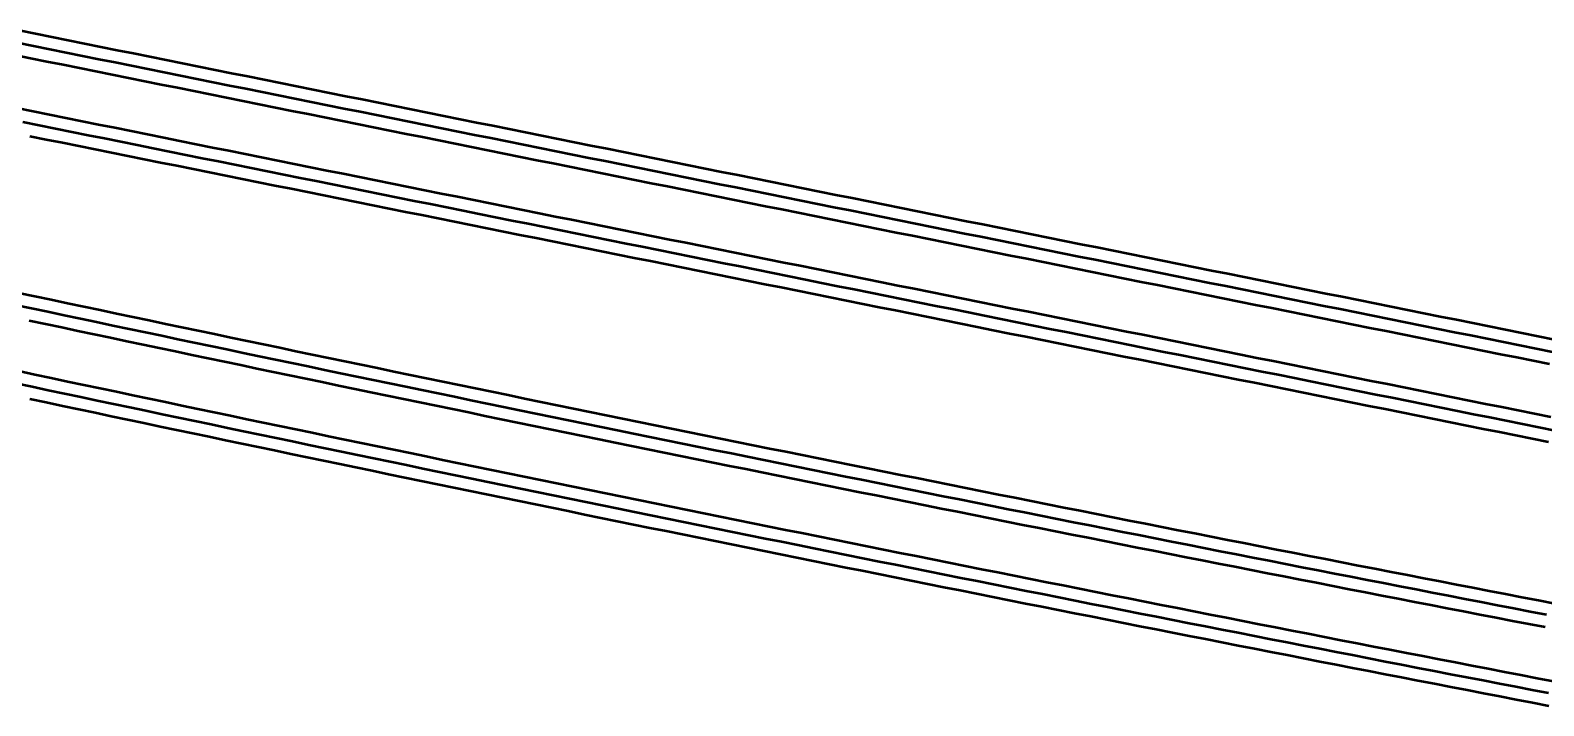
# Model space of a CAD drawing. Header units: millimetres. Extents: x 2688706 to 2690835, y 1254387 to 1255241.
# Drawn here: x 2689542.2 to 2689633.1, y 1254838.1 to 1254878.7 of the extents above; entities that cross this region are included whole.
import ezdxf

# ---------------------------------------------------------------- set-up
doc = ezdxf.new("R2010")
doc.units = ezdxf.units.MM
doc.layers.add('BS-TR-B-Gleisstrang-LinieGeometrie', color=7, linetype='Continuous')
doc.layers.add('BS-TR-N-Gleisstrang-LinieGeometrie', color=7, linetype='Continuous')

msp = doc.modelspace()

# ---------------------------------------------------------------- linework, layer by layer
at = {"layer": 'BS-TR-B-Gleisstrang-LinieGeometrie', "lineweight": 50}
for points in [[(2689541.423, 1254877.939, 454.8), (2689542.404, 1254877.742, 454.8), (2689543.385, 1254877.545, 454.8), (2689544.365, 1254877.347, 454.8), (2689545.346, 1254877.15, 454.8), (2689546.327, 1254876.952, 454.8), (2689547.308, 1254876.755, 454.8), (2689548.289, 1254876.557, 454.8), (2689549.269, 1254876.36, 454.8), (2689550.25, 1254876.162, 454.8), (2689551.231, 1254875.965, 454.8), (2689552.212, 1254875.767, 454.8), (2689553.193, 1254875.57, 454.8), (2689554.174, 1254875.372, 454.8), (2689555.154, 1254875.175, 454.8), (2689556.135, 1254874.977, 454.8), (2689557.116, 1254874.78, 454.8), (2689558.097, 1254874.582, 454.8), (2689559.078, 1254874.385, 454.8), (2689560.058, 1254874.187, 454.8), (2689561.039, 1254873.99, 454.8), (2689562.02, 1254873.792, 454.8), (2689563.001, 1254873.595, 454.8), (2689563.982, 1254873.397, 454.8), (2689564.962, 1254873.2, 454.8), (2689565.943, 1254873.002, 454.8), (2689566.924, 1254872.805, 454.8), (2689567.905, 1254872.607, 454.8), (2689568.886, 1254872.41, 454.8), (2689569.866, 1254872.212, 454.8), (2689570.847, 1254872.015, 454.8), (2689571.828, 1254871.817, 454.8), (2689572.809, 1254871.62, 454.8), (2689573.79, 1254871.423, 454.8), (2689574.77, 1254871.225, 454.8), (2689575.751, 1254871.028, 454.8), (2689576.732, 1254870.83, 454.8), (2689577.713, 1254870.633, 454.8), (2689578.694, 1254870.435, 454.8), (2689579.674, 1254870.238, 454.8), (2689580.655, 1254870.04, 454.8), (2689581.636, 1254869.843, 454.8), (2689582.617, 1254869.645, 454.8), (2689583.598, 1254869.448, 454.8), (2689584.578, 1254869.25, 454.8), (2689585.559, 1254869.053, 454.8), (2689586.54, 1254868.855, 454.8), (2689587.521, 1254868.658, 454.8), (2689588.502, 1254868.46, 454.8), (2689589.482, 1254868.263, 454.8), (2689590.463, 1254868.065, 454.8), (2689591.444, 1254867.868, 454.8), (2689592.425, 1254867.67, 454.8), (2689593.406, 1254867.473, 454.8), (2689594.386, 1254867.275, 454.8), (2689595.367, 1254867.078, 454.8), (2689596.348, 1254866.88, 454.8), (2689597.329, 1254866.683, 454.8), (2689598.31, 1254866.485, 454.8), (2689599.291, 1254866.288, 454.8), (2689600.271, 1254866.09, 454.8), (2689601.252, 1254865.893, 454.8), (2689602.233, 1254865.696, 454.8), (2689603.214, 1254865.498, 454.8), (2689604.195, 1254865.301, 454.8), (2689605.175, 1254865.103, 454.8), (2689606.156, 1254864.906, 454.8), (2689607.137, 1254864.708, 454.8), (2689608.118, 1254864.511, 454.8), (2689609.099, 1254864.313, 454.8), (2689610.079, 1254864.116, 454.8), (2689611.06, 1254863.918, 454.8), (2689612.041, 1254863.721, 454.8), (2689613.022, 1254863.523, 454.8), (2689614.003, 1254863.326, 454.8), (2689614.983, 1254863.128, 454.8), (2689615.964, 1254862.931, 454.8), (2689616.945, 1254862.733, 454.8), (2689617.926, 1254862.536, 454.8), (2689618.907, 1254862.338, 454.8), (2689619.887, 1254862.141, 454.8), (2689620.868, 1254861.943, 454.8), (2689621.849, 1254861.746, 454.8), (2689622.83, 1254861.548, 454.8), (2689623.811, 1254861.351, 454.8), (2689624.791, 1254861.153, 454.8), (2689625.772, 1254860.956, 454.8), (2689626.753, 1254860.758, 454.8), (2689627.734, 1254860.561, 454.8), (2689628.715, 1254860.363, 454.8), (2689629.695, 1254860.166, 454.8), (2689630.676, 1254859.969, 454.8), (2689631.657, 1254859.771, 454.8), (2689632.638, 1254859.574, 454.8), (2689633.619, 1254859.376, 454.8)], [(2689541.77, 1254873.177, 454.8), (2689542.749, 1254872.98, 454.8), (2689543.728, 1254872.783, 454.8), (2689544.707, 1254872.586, 454.8), (2689545.686, 1254872.389, 454.8), (2689546.665, 1254872.192, 454.8), (2689547.644, 1254871.995, 454.8), (2689548.623, 1254871.798, 454.8), (2689549.601, 1254871.6, 454.8), (2689550.58, 1254871.403, 454.8), (2689551.559, 1254871.206, 454.8), (2689552.538, 1254871.009, 454.8), (2689553.517, 1254870.812, 454.8), (2689554.496, 1254870.615, 454.8), (2689555.475, 1254870.418, 454.8), (2689556.454, 1254870.221, 454.8), (2689557.433, 1254870.024, 454.8), (2689558.411, 1254869.827, 454.8), (2689559.39, 1254869.629, 454.8), (2689560.369, 1254869.432, 454.8), (2689561.348, 1254869.235, 454.8), (2689562.327, 1254869.038, 454.8), (2689563.306, 1254868.841, 454.8), (2689564.285, 1254868.644, 454.8), (2689565.264, 1254868.447, 454.8), (2689566.242, 1254868.25, 454.8), (2689567.221, 1254868.053, 454.8), (2689568.2, 1254867.856, 454.8), (2689569.179, 1254867.659, 454.8), (2689570.158, 1254867.461, 454.8), (2689571.137, 1254867.264, 454.8), (2689572.116, 1254867.067, 454.8), (2689573.095, 1254866.87, 454.8), (2689574.074, 1254866.673, 454.8), (2689575.052, 1254866.476, 454.8), (2689576.031, 1254866.279, 454.8), (2689577.01, 1254866.082, 454.8), (2689577.989, 1254865.885, 454.8), (2689578.968, 1254865.688, 454.8), (2689579.947, 1254865.49, 454.8), (2689580.926, 1254865.293, 454.8), (2689581.905, 1254865.096, 454.8), (2689582.884, 1254864.899, 454.8), (2689583.862, 1254864.702, 454.8), (2689584.841, 1254864.505, 454.8), (2689585.82, 1254864.308, 454.8), (2689586.799, 1254864.111, 454.8), (2689587.778, 1254863.914, 454.8), (2689588.757, 1254863.717, 454.8), (2689589.736, 1254863.519, 454.8), (2689590.715, 1254863.322, 454.8), (2689591.694, 1254863.125, 454.8), (2689592.672, 1254862.928, 454.8), (2689593.651, 1254862.731, 454.8), (2689594.63, 1254862.534, 454.8), (2689595.609, 1254862.337, 454.8), (2689596.588, 1254862.14, 454.8), (2689597.567, 1254861.943, 454.8), (2689598.546, 1254861.746, 454.8), (2689599.525, 1254861.549, 454.8), (2689600.504, 1254861.351, 454.8), (2689601.482, 1254861.154, 454.8), (2689602.461, 1254860.957, 454.8), (2689603.44, 1254860.76, 454.8), (2689604.419, 1254860.563, 454.8), (2689605.398, 1254860.366, 454.8), (2689606.377, 1254860.169, 454.8), (2689607.356, 1254859.972, 454.8), (2689608.335, 1254859.775, 454.8), (2689609.313, 1254859.578, 454.8), (2689610.292, 1254859.38, 454.8), (2689611.271, 1254859.183, 454.8), (2689612.25, 1254858.986, 454.8), (2689613.229, 1254858.789, 454.8), (2689614.208, 1254858.592, 454.8), (2689615.187, 1254858.395, 454.8), (2689616.166, 1254858.198, 454.8), (2689617.145, 1254858.001, 454.8), (2689618.123, 1254857.804, 454.8), (2689619.102, 1254857.607, 454.8), (2689620.081, 1254857.409, 454.8), (2689621.06, 1254857.212, 454.8), (2689622.039, 1254857.015, 454.8), (2689623.018, 1254856.818, 454.8), (2689623.997, 1254856.621, 454.8), (2689624.976, 1254856.424, 454.8), (2689625.955, 1254856.227, 454.8), (2689626.933, 1254856.03, 454.8), (2689627.912, 1254855.833, 454.8), (2689628.891, 1254855.636, 454.8), (2689629.87, 1254855.439, 454.8), (2689630.849, 1254855.241, 454.8), (2689631.828, 1254855.044, 454.8), (2689632.807, 1254854.847, 454.8), (2689633.786, 1254854.65, 454.8)], [(2689541.315, 1254862.198, 454.8), (2689542.291, 1254861.991, 454.8), (2689543.268, 1254861.785, 454.8), (2689544.244, 1254861.578, 454.8), (2689545.221, 1254861.372, 454.8), (2689546.197, 1254861.166, 454.8), (2689547.174, 1254860.96, 454.8), (2689548.15, 1254860.754, 454.8), (2689549.127, 1254860.548, 454.8), (2689550.104, 1254860.343, 454.8), (2689551.081, 1254860.137, 454.8), (2689552.057, 1254859.932, 454.8), (2689553.034, 1254859.728, 454.8), (2689554.011, 1254859.523, 454.8), (2689554.988, 1254859.319, 454.8), (2689555.965, 1254859.114, 454.8), (2689556.942, 1254858.91, 454.8), (2689557.919, 1254858.706, 454.8), (2689558.896, 1254858.503, 454.8), (2689559.873, 1254858.299, 454.8), (2689560.85, 1254858.096, 454.8), (2689561.827, 1254857.893, 454.8), (2689562.804, 1254857.69, 454.8), (2689563.782, 1254857.487, 454.8), (2689564.759, 1254857.285, 454.8), (2689565.736, 1254857.083, 454.8), (2689566.714, 1254856.881, 454.8), (2689567.691, 1254856.679, 454.8), (2689568.669, 1254856.477, 454.8), (2689569.646, 1254856.275, 454.8), (2689570.624, 1254856.074, 454.8), (2689571.601, 1254855.873, 454.8), (2689572.579, 1254855.672, 454.8), (2689573.556, 1254855.471, 454.8), (2689574.534, 1254855.271, 454.8), (2689575.512, 1254855.07, 454.8), (2689576.49, 1254854.87, 454.8), (2689577.467, 1254854.67, 454.8), (2689578.445, 1254854.471, 454.8), (2689579.423, 1254854.271, 454.8), (2689580.401, 1254854.072, 454.8), (2689581.379, 1254853.873, 454.8), (2689582.357, 1254853.674, 454.8), (2689583.335, 1254853.475, 454.8), (2689584.313, 1254853.276, 454.8), (2689585.291, 1254853.078, 454.8), (2689586.27, 1254852.88, 454.8), (2689587.248, 1254852.682, 454.8), (2689588.226, 1254852.484, 454.8), (2689589.204, 1254852.286, 454.8), (2689590.183, 1254852.089, 454.8), (2689591.161, 1254851.892, 454.8), (2689592.139, 1254851.695, 454.8), (2689593.118, 1254851.498, 454.8), (2689594.096, 1254851.301, 454.8), (2689595.075, 1254851.105, 454.8), (2689596.053, 1254850.908, 454.8), (2689597.032, 1254850.712, 454.8), (2689598.011, 1254850.517, 454.8), (2689598.989, 1254850.321, 454.8), (2689599.968, 1254850.125, 454.8), (2689600.947, 1254849.93, 454.8), (2689601.926, 1254849.735, 454.8), (2689602.905, 1254849.54, 454.8), (2689603.883, 1254849.346, 454.8), (2689604.862, 1254849.151, 454.8), (2689605.841, 1254848.957, 454.8), (2689606.82, 1254848.763, 454.8), (2689607.799, 1254848.569, 454.8), (2689608.778, 1254848.375, 454.8), (2689609.757, 1254848.182, 454.8), (2689610.737, 1254847.988, 454.8), (2689611.716, 1254847.795, 454.8), (2689612.695, 1254847.602, 454.8), (2689613.674, 1254847.41, 454.8), (2689614.654, 1254847.217, 454.8), (2689615.633, 1254847.025, 454.8), (2689616.612, 1254846.833, 454.8), (2689617.592, 1254846.641, 454.8), (2689618.571, 1254846.449, 454.8), (2689619.551, 1254846.257, 454.8), (2689620.53, 1254846.066, 454.8), (2689621.51, 1254845.875, 454.8), (2689622.489, 1254845.684, 454.8), (2689623.469, 1254845.493, 454.8), (2689624.449, 1254845.302, 454.8), (2689625.429, 1254845.112, 454.8), (2689626.408, 1254844.922, 454.8), (2689627.388, 1254844.732, 454.8), (2689628.368, 1254844.542, 454.8), (2689629.348, 1254844.353, 454.8), (2689630.328, 1254844.163, 454.8), (2689631.308, 1254843.974, 454.8), (2689632.288, 1254843.785, 454.8), (2689633.268, 1254843.596, 454.8)], [(2689541.34, 1254857.491, 454.8), (2689542.317, 1254857.284, 454.8), (2689543.295, 1254857.077, 454.8), (2689544.272, 1254856.871, 454.8), (2689545.25, 1254856.664, 454.8), (2689546.227, 1254856.458, 454.8), (2689547.205, 1254856.252, 454.8), (2689548.182, 1254856.046, 454.8), (2689549.16, 1254855.841, 454.8), (2689550.138, 1254855.635, 454.8), (2689551.115, 1254855.43, 454.8), (2689552.093, 1254855.225, 454.8), (2689553.071, 1254855.02, 454.8), (2689554.049, 1254854.815, 454.8), (2689555.027, 1254854.611, 454.8), (2689556.004, 1254854.407, 454.8), (2689556.982, 1254854.203, 454.8), (2689557.96, 1254853.999, 454.8), (2689558.938, 1254853.795, 454.8), (2689559.916, 1254853.592, 454.8), (2689560.895, 1254853.388, 454.8), (2689561.873, 1254853.185, 454.8), (2689562.851, 1254852.983, 454.8), (2689563.829, 1254852.78, 454.8), (2689564.807, 1254852.577, 454.8), (2689565.786, 1254852.375, 454.8), (2689566.764, 1254852.173, 454.8), (2689567.742, 1254851.971, 454.8), (2689568.721, 1254851.769, 454.8), (2689569.699, 1254851.568, 454.8), (2689570.678, 1254851.367, 454.8), (2689571.656, 1254851.165, 454.8), (2689572.635, 1254850.965, 454.8), (2689573.614, 1254850.764, 454.8), (2689574.592, 1254850.563, 454.8), (2689575.571, 1254850.363, 454.8), (2689576.55, 1254850.163, 454.8), (2689577.529, 1254849.963, 454.8), (2689578.507, 1254849.763, 454.8), (2689579.486, 1254849.564, 454.8), (2689580.465, 1254849.364, 454.8), (2689581.444, 1254849.165, 454.8), (2689582.423, 1254848.966, 454.8), (2689583.402, 1254848.767, 454.8), (2689584.381, 1254848.569, 454.8), (2689585.36, 1254848.37, 454.8), (2689586.339, 1254848.172, 454.8), (2689587.319, 1254847.974, 454.8), (2689588.298, 1254847.776, 454.8), (2689589.277, 1254847.579, 454.8), (2689590.256, 1254847.381, 454.8), (2689591.236, 1254847.184, 454.8), (2689592.215, 1254846.987, 454.8), (2689593.195, 1254846.79, 454.8), (2689594.174, 1254846.594, 454.8), (2689595.154, 1254846.397, 454.8), (2689596.133, 1254846.201, 454.8), (2689597.113, 1254846.005, 454.8), (2689598.092, 1254845.809, 454.8), (2689599.072, 1254845.614, 454.8), (2689600.052, 1254845.418, 454.8), (2689601.031, 1254845.223, 454.8), (2689602.011, 1254845.028, 454.8), (2689602.991, 1254844.833, 454.8), (2689603.971, 1254844.638, 454.8), (2689604.951, 1254844.444, 454.8), (2689605.931, 1254844.249, 454.8), (2689606.911, 1254844.055, 454.8), (2689607.891, 1254843.862, 454.8), (2689608.871, 1254843.668, 454.8), (2689609.851, 1254843.474, 454.8), (2689610.831, 1254843.281, 454.8), (2689611.811, 1254843.088, 454.8), (2689612.791, 1254842.895, 454.8), (2689613.772, 1254842.702, 454.8), (2689614.752, 1254842.51, 454.8), (2689615.732, 1254842.317, 454.8), (2689616.713, 1254842.125, 454.8), (2689617.693, 1254841.933, 454.8), (2689618.673, 1254841.742, 454.8), (2689619.654, 1254841.55, 454.8), (2689620.634, 1254841.359, 454.8), (2689621.615, 1254841.168, 454.8), (2689622.595, 1254840.977, 454.8), (2689623.576, 1254840.786, 454.8), (2689624.557, 1254840.595, 454.8), (2689625.537, 1254840.405, 454.8), (2689626.518, 1254840.215, 454.8), (2689627.499, 1254840.025, 454.8), (2689628.48, 1254839.835, 454.8), (2689629.461, 1254839.646, 454.8), (2689630.442, 1254839.456, 454.8), (2689631.422, 1254839.267, 454.8), (2689632.403, 1254839.078, 454.8), (2689633.384, 1254838.889, 454.8)]]:
    msp.add_polyline3d(points, dxfattribs=at)
at = {"layer": 'BS-TR-N-Gleisstrang-LinieGeometrie', "color": 1, "lineweight": 50, "true_color": 0xff0000}
for points in [[(2689541.552, 1254878.679, 454.8), (2689542.532, 1254878.481, 454.8), (2689543.513, 1254878.284, 454.8), (2689544.494, 1254878.086, 454.8), (2689545.474, 1254877.889, 454.8), (2689546.455, 1254877.691, 454.8), (2689547.436, 1254877.494, 454.8), (2689548.416, 1254877.296, 454.8), (2689549.397, 1254877.099, 454.8), (2689550.378, 1254876.901, 454.8), (2689551.359, 1254876.704, 454.8), (2689552.339, 1254876.507, 454.8), (2689553.32, 1254876.309, 454.8), (2689554.301, 1254876.112, 454.8), (2689555.281, 1254875.914, 454.8), (2689556.262, 1254875.717, 454.8), (2689557.243, 1254875.519, 454.8), (2689558.223, 1254875.322, 454.8), (2689559.204, 1254875.124, 454.8), (2689560.185, 1254874.927, 454.8), (2689561.165, 1254874.729, 454.8), (2689562.146, 1254874.532, 454.8), (2689563.127, 1254874.335, 454.8), (2689564.107, 1254874.137, 454.8), (2689565.088, 1254873.94, 454.8), (2689566.069, 1254873.742, 454.8), (2689567.049, 1254873.545, 454.8), (2689568.03, 1254873.347, 454.8), (2689569.011, 1254873.15, 454.8), (2689569.992, 1254872.952, 454.8), (2689570.972, 1254872.755, 454.8), (2689571.953, 1254872.557, 454.8), (2689572.934, 1254872.36, 454.8), (2689573.914, 1254872.162, 454.8), (2689574.895, 1254871.965, 454.8), (2689575.876, 1254871.768, 454.8), (2689576.856, 1254871.57, 454.8), (2689577.837, 1254871.373, 454.8), (2689578.818, 1254871.175, 454.8), (2689579.798, 1254870.978, 454.8), (2689580.779, 1254870.78, 454.8), (2689581.76, 1254870.583, 454.8), (2689582.74, 1254870.385, 454.8), (2689583.721, 1254870.188, 454.8), (2689584.702, 1254869.99, 454.8), (2689585.682, 1254869.793, 454.8), (2689586.663, 1254869.596, 454.8), (2689587.644, 1254869.398, 454.8), (2689588.625, 1254869.201, 454.8), (2689589.605, 1254869.003, 454.8), (2689590.586, 1254868.806, 454.8), (2689591.567, 1254868.608, 454.8), (2689592.547, 1254868.411, 454.8), (2689593.528, 1254868.213, 454.8), (2689594.509, 1254868.016, 454.8), (2689595.489, 1254867.818, 454.8), (2689596.47, 1254867.621, 454.8), (2689597.451, 1254867.423, 454.8), (2689598.431, 1254867.226, 454.8), (2689599.412, 1254867.029, 454.8), (2689600.393, 1254866.831, 454.8), (2689601.373, 1254866.634, 454.8), (2689602.354, 1254866.436, 454.8), (2689603.335, 1254866.239, 454.8), (2689604.315, 1254866.041, 454.8), (2689605.296, 1254865.844, 454.8), (2689606.277, 1254865.646, 454.8), (2689607.258, 1254865.449, 454.8), (2689608.238, 1254865.251, 454.8), (2689609.219, 1254865.054, 454.8), (2689610.2, 1254864.857, 454.8), (2689611.18, 1254864.659, 454.8), (2689612.161, 1254864.462, 454.8), (2689613.142, 1254864.264, 454.8), (2689614.122, 1254864.067, 454.8), (2689615.103, 1254863.869, 454.8), (2689616.084, 1254863.672, 454.8), (2689617.064, 1254863.474, 454.8), (2689618.045, 1254863.277, 454.8), (2689619.026, 1254863.079, 454.8), (2689620.006, 1254862.882, 454.8), (2689620.987, 1254862.684, 454.8), (2689621.968, 1254862.487, 454.8), (2689622.948, 1254862.29, 454.8), (2689623.929, 1254862.092, 454.8), (2689624.91, 1254861.895, 454.8), (2689625.89, 1254861.697, 454.8), (2689626.871, 1254861.5, 454.8), (2689627.852, 1254861.302, 454.8), (2689628.833, 1254861.105, 454.8), (2689629.813, 1254860.907, 454.8), (2689630.794, 1254860.71, 454.8), (2689631.775, 1254860.512, 454.8), (2689632.755, 1254860.315, 454.8), (2689633.736, 1254860.117, 454.8)], [(2689541.256, 1254877.208, 454.8), (2689542.236, 1254877.011, 454.8), (2689543.217, 1254876.813, 454.8), (2689544.198, 1254876.616, 454.8), (2689545.178, 1254876.418, 454.8), (2689546.159, 1254876.221, 454.8), (2689547.14, 1254876.023, 454.8), (2689548.12, 1254875.826, 454.8), (2689549.101, 1254875.628, 454.8), (2689550.082, 1254875.431, 454.8), (2689551.062, 1254875.234, 454.8), (2689552.043, 1254875.036, 454.8), (2689553.024, 1254874.839, 454.8), (2689554.004, 1254874.641, 454.8), (2689554.985, 1254874.444, 454.8), (2689555.966, 1254874.246, 454.8), (2689556.947, 1254874.049, 454.8), (2689557.927, 1254873.851, 454.8), (2689558.908, 1254873.654, 454.8), (2689559.889, 1254873.456, 454.8), (2689560.869, 1254873.259, 454.8), (2689561.85, 1254873.062, 454.8), (2689562.831, 1254872.864, 454.8), (2689563.811, 1254872.667, 454.8), (2689564.792, 1254872.469, 454.8), (2689565.773, 1254872.272, 454.8), (2689566.753, 1254872.074, 454.8), (2689567.734, 1254871.877, 454.8), (2689568.715, 1254871.679, 454.8), (2689569.695, 1254871.482, 454.8), (2689570.676, 1254871.284, 454.8), (2689571.657, 1254871.087, 454.8), (2689572.637, 1254870.889, 454.8), (2689573.618, 1254870.692, 454.8), (2689574.599, 1254870.495, 454.8), (2689575.58, 1254870.297, 454.8), (2689576.56, 1254870.1, 454.8), (2689577.541, 1254869.902, 454.8), (2689578.522, 1254869.705, 454.8), (2689579.502, 1254869.507, 454.8), (2689580.483, 1254869.31, 454.8), (2689581.464, 1254869.112, 454.8), (2689582.444, 1254868.915, 454.8), (2689583.425, 1254868.717, 454.8), (2689584.406, 1254868.52, 454.8), (2689585.386, 1254868.322, 454.8), (2689586.367, 1254868.125, 454.8), (2689587.348, 1254867.928, 454.8), (2689588.328, 1254867.73, 454.8), (2689589.309, 1254867.533, 454.8), (2689590.29, 1254867.335, 454.8), (2689591.27, 1254867.138, 454.8), (2689592.251, 1254866.94, 454.8), (2689593.232, 1254866.743, 454.8), (2689594.213, 1254866.545, 454.8), (2689595.193, 1254866.348, 454.8), (2689596.174, 1254866.15, 454.8), (2689597.155, 1254865.953, 454.8), (2689598.135, 1254865.756, 454.8), (2689599.116, 1254865.558, 454.8), (2689600.097, 1254865.361, 454.8), (2689601.077, 1254865.163, 454.8), (2689602.058, 1254864.966, 454.8), (2689603.039, 1254864.768, 454.8), (2689604.019, 1254864.571, 454.8), (2689605, 1254864.373, 454.8), (2689605.981, 1254864.176, 454.8), (2689606.961, 1254863.978, 454.8), (2689607.942, 1254863.781, 454.8), (2689608.923, 1254863.583, 454.8), (2689609.903, 1254863.386, 454.8), (2689610.884, 1254863.189, 454.8), (2689611.865, 1254862.991, 454.8), (2689612.846, 1254862.794, 454.8), (2689613.826, 1254862.596, 454.8), (2689614.807, 1254862.399, 454.8), (2689615.788, 1254862.201, 454.8), (2689616.768, 1254862.004, 454.8), (2689617.749, 1254861.806, 454.8), (2689618.73, 1254861.609, 454.8), (2689619.71, 1254861.411, 454.8), (2689620.691, 1254861.214, 454.8), (2689621.672, 1254861.017, 454.8), (2689622.652, 1254860.819, 454.8), (2689623.633, 1254860.622, 454.8), (2689624.614, 1254860.424, 454.8), (2689625.594, 1254860.227, 454.8), (2689626.575, 1254860.029, 454.8), (2689627.556, 1254859.832, 454.8), (2689628.536, 1254859.634, 454.8), (2689629.517, 1254859.437, 454.8), (2689630.498, 1254859.239, 454.8), (2689631.478, 1254859.042, 454.8), (2689632.459, 1254858.844, 454.8), (2689633.44, 1254858.647, 454.8)], [(2689541.404, 1254874.016, 454.8), (2689542.384, 1254873.819, 454.8), (2689543.364, 1254873.621, 454.8), (2689544.344, 1254873.424, 454.8), (2689545.324, 1254873.227, 454.8), (2689546.304, 1254873.029, 454.8), (2689547.284, 1254872.832, 454.8), (2689548.264, 1254872.635, 454.8), (2689549.244, 1254872.438, 454.8), (2689550.224, 1254872.24, 454.8), (2689551.204, 1254872.043, 454.8), (2689552.184, 1254871.846, 454.8), (2689553.164, 1254871.648, 454.8), (2689554.144, 1254871.451, 454.8), (2689555.123, 1254871.254, 454.8), (2689556.103, 1254871.056, 454.8), (2689557.083, 1254870.859, 454.8), (2689558.063, 1254870.662, 454.8), (2689559.043, 1254870.464, 454.8), (2689560.023, 1254870.267, 454.8), (2689561.003, 1254870.07, 454.8), (2689561.983, 1254869.872, 454.8), (2689562.963, 1254869.675, 454.8), (2689563.943, 1254869.478, 454.8), (2689564.923, 1254869.281, 454.8), (2689565.903, 1254869.083, 454.8), (2689566.883, 1254868.886, 454.8), (2689567.863, 1254868.689, 454.8), (2689568.843, 1254868.491, 454.8), (2689569.823, 1254868.294, 454.8), (2689570.803, 1254868.097, 454.8), (2689571.783, 1254867.899, 454.8), (2689572.763, 1254867.702, 454.8), (2689573.743, 1254867.505, 454.8), (2689574.722, 1254867.307, 454.8), (2689575.702, 1254867.11, 454.8), (2689576.682, 1254866.913, 454.8), (2689577.662, 1254866.715, 454.8), (2689578.642, 1254866.518, 454.8), (2689579.622, 1254866.321, 454.8), (2689580.602, 1254866.124, 454.8), (2689581.582, 1254865.926, 454.8), (2689582.562, 1254865.729, 454.8), (2689583.542, 1254865.532, 454.8), (2689584.522, 1254865.334, 454.8), (2689585.502, 1254865.137, 454.8), (2689586.482, 1254864.94, 454.8), (2689587.462, 1254864.742, 454.8), (2689588.442, 1254864.545, 454.8), (2689589.422, 1254864.348, 454.8), (2689590.402, 1254864.15, 454.8), (2689591.382, 1254863.953, 454.8), (2689592.362, 1254863.756, 454.8), (2689593.342, 1254863.558, 454.8), (2689594.321, 1254863.361, 454.8), (2689595.301, 1254863.164, 454.8), (2689596.281, 1254862.967, 454.8), (2689597.261, 1254862.769, 454.8), (2689598.241, 1254862.572, 454.8), (2689599.221, 1254862.375, 454.8), (2689600.201, 1254862.177, 454.8), (2689601.181, 1254861.98, 454.8), (2689602.161, 1254861.783, 454.8), (2689603.141, 1254861.585, 454.8), (2689604.121, 1254861.388, 454.8), (2689605.101, 1254861.191, 454.8), (2689606.081, 1254860.993, 454.8), (2689607.061, 1254860.796, 454.8), (2689608.041, 1254860.599, 454.8), (2689609.021, 1254860.402, 454.8), (2689610.001, 1254860.204, 454.8), (2689610.981, 1254860.007, 454.8), (2689611.961, 1254859.81, 454.8), (2689612.941, 1254859.612, 454.8), (2689613.92, 1254859.415, 454.8), (2689614.9, 1254859.218, 454.8), (2689615.88, 1254859.02, 454.8), (2689616.86, 1254858.823, 454.8), (2689617.84, 1254858.626, 454.8), (2689618.82, 1254858.428, 454.8), (2689619.8, 1254858.231, 454.8), (2689620.78, 1254858.034, 454.8), (2689621.76, 1254857.836, 454.8), (2689622.74, 1254857.639, 454.8), (2689623.72, 1254857.442, 454.8), (2689624.7, 1254857.245, 454.8), (2689625.68, 1254857.047, 454.8), (2689626.66, 1254856.85, 454.8), (2689627.64, 1254856.653, 454.8), (2689628.62, 1254856.455, 454.8), (2689629.6, 1254856.258, 454.8), (2689630.58, 1254856.061, 454.8), (2689631.56, 1254855.863, 454.8), (2689632.54, 1254855.666, 454.8), (2689633.519, 1254855.469, 454.8)], [(2689542.196, 1254872.327, 454.8), (2689543.177, 1254872.129, 454.8), (2689544.157, 1254871.932, 454.8), (2689545.138, 1254871.734, 454.8), (2689546.118, 1254871.537, 454.8), (2689547.099, 1254871.34, 454.8), (2689548.079, 1254871.142, 454.8), (2689549.06, 1254870.945, 454.8), (2689550.04, 1254870.747, 454.8), (2689551.021, 1254870.55, 454.8), (2689552.001, 1254870.352, 454.8), (2689552.982, 1254870.155, 454.8), (2689553.962, 1254869.958, 454.8), (2689554.943, 1254869.76, 454.8), (2689555.923, 1254869.563, 454.8), (2689556.904, 1254869.365, 454.8), (2689557.884, 1254869.168, 454.8), (2689558.865, 1254868.971, 454.8), (2689559.845, 1254868.773, 454.8), (2689560.826, 1254868.576, 454.8), (2689561.806, 1254868.378, 454.8), (2689562.787, 1254868.181, 454.8), (2689563.767, 1254867.983, 454.8), (2689564.748, 1254867.786, 454.8), (2689565.728, 1254867.589, 454.8), (2689566.709, 1254867.391, 454.8), (2689567.689, 1254867.194, 454.8), (2689568.67, 1254866.996, 454.8), (2689569.65, 1254866.799, 454.8), (2689570.631, 1254866.601, 454.8), (2689571.611, 1254866.404, 454.8), (2689572.592, 1254866.207, 454.8), (2689573.572, 1254866.009, 454.8), (2689574.553, 1254865.812, 454.8), (2689575.533, 1254865.614, 454.8), (2689576.514, 1254865.417, 454.8), (2689577.494, 1254865.219, 454.8), (2689578.475, 1254865.022, 454.8), (2689579.455, 1254864.825, 454.8), (2689580.436, 1254864.627, 454.8), (2689581.417, 1254864.43, 454.8), (2689582.397, 1254864.232, 454.8), (2689583.378, 1254864.035, 454.8), (2689584.358, 1254863.837, 454.8), (2689585.339, 1254863.64, 454.8), (2689586.319, 1254863.443, 454.8), (2689587.3, 1254863.245, 454.8), (2689588.28, 1254863.048, 454.8), (2689589.261, 1254862.85, 454.8), (2689590.241, 1254862.653, 454.8), (2689591.222, 1254862.455, 454.8), (2689592.202, 1254862.258, 454.8), (2689593.183, 1254862.061, 454.8), (2689594.163, 1254861.863, 454.8), (2689595.144, 1254861.666, 454.8), (2689596.124, 1254861.468, 454.8), (2689597.105, 1254861.271, 454.8), (2689598.085, 1254861.074, 454.8), (2689599.066, 1254860.876, 454.8), (2689600.046, 1254860.679, 454.8), (2689601.027, 1254860.481, 454.8), (2689602.007, 1254860.284, 454.8), (2689602.988, 1254860.086, 454.8), (2689603.968, 1254859.889, 454.8), (2689604.949, 1254859.692, 454.8), (2689605.929, 1254859.494, 454.8), (2689606.91, 1254859.297, 454.8), (2689607.89, 1254859.099, 454.8), (2689608.871, 1254858.902, 454.8), (2689609.851, 1254858.704, 454.8), (2689610.832, 1254858.507, 454.8), (2689611.812, 1254858.31, 454.8), (2689612.793, 1254858.112, 454.8), (2689613.773, 1254857.915, 454.8), (2689614.754, 1254857.717, 454.8), (2689615.734, 1254857.52, 454.8), (2689616.715, 1254857.322, 454.8), (2689617.695, 1254857.125, 454.8), (2689618.676, 1254856.928, 454.8), (2689619.656, 1254856.73, 454.8), (2689620.637, 1254856.533, 454.8), (2689621.617, 1254856.335, 454.8), (2689622.598, 1254856.138, 454.8), (2689623.579, 1254855.94, 454.8), (2689624.559, 1254855.743, 454.8), (2689625.54, 1254855.546, 454.8), (2689626.52, 1254855.348, 454.8), (2689627.501, 1254855.151, 454.8), (2689628.481, 1254854.953, 454.8), (2689629.462, 1254854.756, 454.8), (2689630.442, 1254854.559, 454.8), (2689631.423, 1254854.361, 454.8), (2689632.403, 1254854.164, 454.8), (2689633.384, 1254853.966, 454.8)], [(2689541.513, 1254862.923, 454.79), (2689542.493, 1254862.715, 454.79), (2689543.472, 1254862.508, 454.79), (2689544.452, 1254862.301, 454.79), (2689545.431, 1254862.094, 454.79), (2689546.411, 1254861.887, 454.79), (2689547.391, 1254861.68, 454.79), (2689548.37, 1254861.474, 454.79), (2689549.35, 1254861.268, 454.79), (2689550.33, 1254861.061, 454.79), (2689551.31, 1254860.856, 454.79), (2689552.29, 1254860.65, 454.79), (2689553.27, 1254860.445, 454.79), (2689554.25, 1254860.239, 454.79), (2689555.23, 1254860.034, 454.79), (2689556.21, 1254859.829, 454.79), (2689557.19, 1254859.625, 454.79), (2689558.17, 1254859.42, 454.79), (2689559.15, 1254859.216, 454.79), (2689560.13, 1254859.012, 454.79), (2689561.111, 1254858.808, 454.79), (2689562.091, 1254858.604, 454.79), (2689563.071, 1254858.401, 454.79), (2689564.051, 1254858.197, 454.79), (2689565.032, 1254857.994, 454.79), (2689566.012, 1254857.791, 454.79), (2689566.993, 1254857.589, 454.79), (2689567.973, 1254857.386, 454.79), (2689568.954, 1254857.184, 454.79), (2689569.935, 1254856.982, 454.79), (2689570.915, 1254856.78, 454.79), (2689571.896, 1254856.578, 454.79), (2689572.877, 1254856.376, 454.79), (2689573.857, 1254856.175, 454.79), (2689574.838, 1254855.974, 454.79), (2689575.819, 1254855.773, 454.79), (2689576.8, 1254855.572, 454.79), (2689577.781, 1254855.372, 454.79), (2689578.762, 1254855.171, 454.79), (2689579.743, 1254854.971, 454.79), (2689580.724, 1254854.771, 454.79), (2689581.705, 1254854.572, 454.79), (2689582.686, 1254854.372, 454.79), (2689583.667, 1254854.173, 454.79), (2689584.649, 1254853.973, 454.79), (2689585.63, 1254853.774, 454.79), (2689586.611, 1254853.576, 454.79), (2689587.592, 1254853.377, 454.79), (2689588.574, 1254853.179, 454.79), (2689589.555, 1254852.98, 454.79), (2689590.537, 1254852.782, 454.79), (2689591.518, 1254852.585, 454.79), (2689592.5, 1254852.387, 454.79), (2689593.481, 1254852.19, 454.79), (2689594.463, 1254851.992, 454.79), (2689595.445, 1254851.795, 454.79), (2689596.426, 1254851.599, 454.79), (2689597.408, 1254851.402, 454.79), (2689598.39, 1254851.206, 454.79), (2689599.372, 1254851.009, 454.79), (2689600.353, 1254850.813, 454.79), (2689601.335, 1254850.617, 454.79), (2689602.317, 1254850.422, 454.79), (2689603.299, 1254850.226, 454.79), (2689604.281, 1254850.031, 454.79), (2689605.263, 1254849.836, 454.79), (2689606.245, 1254849.641, 454.79), (2689607.228, 1254849.447, 454.79), (2689608.21, 1254849.252, 454.79), (2689609.192, 1254849.058, 454.79), (2689610.174, 1254848.864, 454.79), (2689611.156, 1254848.67, 454.79), (2689612.139, 1254848.476, 454.79), (2689613.121, 1254848.283, 454.79), (2689614.103, 1254848.089, 454.79), (2689615.086, 1254847.896, 454.79), (2689616.068, 1254847.703, 454.79), (2689617.051, 1254847.511, 454.79), (2689618.033, 1254847.318, 454.79), (2689619.016, 1254847.126, 454.79), (2689619.999, 1254846.934, 454.79), (2689620.981, 1254846.742, 454.79), (2689621.964, 1254846.55, 454.79), (2689622.947, 1254846.359, 454.79), (2689623.93, 1254846.167, 454.79), (2689624.912, 1254845.976, 454.79), (2689625.895, 1254845.785, 454.79), (2689626.878, 1254845.595, 454.79), (2689627.861, 1254845.404, 454.79), (2689628.844, 1254845.214, 454.79), (2689629.827, 1254845.024, 454.79), (2689630.81, 1254844.834, 454.79), (2689631.793, 1254844.644, 454.79), (2689632.776, 1254844.455, 454.79), (2689633.759, 1254844.265, 454.79)], [(2689542.146, 1254861.256, 454.81), (2689543.123, 1254861.049, 454.81), (2689544.1, 1254860.843, 454.81), (2689545.077, 1254860.636, 454.81), (2689546.054, 1254860.43, 454.81), (2689547.031, 1254860.224, 454.81), (2689548.009, 1254860.018, 454.81), (2689548.986, 1254859.812, 454.81), (2689549.963, 1254859.606, 454.81), (2689550.941, 1254859.401, 454.81), (2689551.918, 1254859.196, 454.81), (2689552.895, 1254858.991, 454.81), (2689553.873, 1254858.786, 454.81), (2689554.851, 1254858.582, 454.81), (2689555.828, 1254858.377, 454.81), (2689556.806, 1254858.173, 454.81), (2689557.783, 1254857.969, 454.81), (2689558.761, 1254857.765, 454.81), (2689559.739, 1254857.562, 454.81), (2689560.717, 1254857.358, 454.81), (2689561.694, 1254857.155, 454.81), (2689562.672, 1254856.952, 454.81), (2689563.65, 1254856.749, 454.81), (2689564.628, 1254856.547, 454.81), (2689565.606, 1254856.344, 454.81), (2689566.584, 1254856.142, 454.81), (2689567.562, 1254855.94, 454.81), (2689568.54, 1254855.738, 454.81), (2689569.519, 1254855.536, 454.81), (2689570.497, 1254855.335, 454.81), (2689571.475, 1254855.134, 454.81), (2689572.453, 1254854.933, 454.81), (2689573.432, 1254854.732, 454.81), (2689574.41, 1254854.531, 454.81), (2689575.388, 1254854.331, 454.81), (2689576.367, 1254854.13, 454.81), (2689577.345, 1254853.93, 454.81), (2689578.324, 1254853.73, 454.81), (2689579.302, 1254853.531, 454.81), (2689580.281, 1254853.331, 454.81), (2689581.259, 1254853.132, 454.81), (2689582.238, 1254852.933, 454.81), (2689583.217, 1254852.734, 454.81), (2689584.196, 1254852.535, 454.81), (2689585.174, 1254852.337, 454.81), (2689586.153, 1254852.138, 454.81), (2689587.132, 1254851.94, 454.81), (2689588.111, 1254851.742, 454.81), (2689589.09, 1254851.545, 454.81), (2689590.069, 1254851.347, 454.81), (2689591.048, 1254851.15, 454.81), (2689592.027, 1254850.952, 454.81), (2689593.006, 1254850.756, 454.81), (2689593.985, 1254850.559, 454.81), (2689594.964, 1254850.362, 454.81), (2689595.944, 1254850.166, 454.81), (2689596.923, 1254849.97, 454.81), (2689597.902, 1254849.774, 454.81), (2689598.882, 1254849.578, 454.81), (2689599.861, 1254849.382, 454.81), (2689600.84, 1254849.187, 454.81), (2689601.82, 1254848.992, 454.81), (2689602.799, 1254848.797, 454.81), (2689603.779, 1254848.602, 454.81), (2689604.758, 1254848.407, 454.81), (2689605.738, 1254848.213, 454.81), (2689606.718, 1254848.019, 454.81), (2689607.697, 1254847.825, 454.81), (2689608.677, 1254847.631, 454.81), (2689609.657, 1254847.437, 454.81), (2689610.637, 1254847.244, 454.81), (2689611.617, 1254847.051, 454.81), (2689612.596, 1254846.858, 454.81), (2689613.576, 1254846.665, 454.81), (2689614.556, 1254846.472, 454.81), (2689615.536, 1254846.28, 454.81), (2689616.516, 1254846.087, 454.81), (2689617.496, 1254845.895, 454.81), (2689618.477, 1254845.703, 454.81), (2689619.457, 1254845.512, 454.81), (2689620.437, 1254845.32, 454.81), (2689621.417, 1254845.129, 454.81), (2689622.397, 1254844.938, 454.81), (2689623.378, 1254844.747, 454.81), (2689624.358, 1254844.556, 454.81), (2689625.338, 1254844.366, 454.81), (2689626.319, 1254844.175, 454.81), (2689627.299, 1254843.985, 454.81), (2689628.28, 1254843.795, 454.81), (2689629.26, 1254843.606, 454.81), (2689630.241, 1254843.416, 454.81), (2689631.222, 1254843.227, 454.81), (2689632.202, 1254843.038, 454.81), (2689633.183, 1254842.849, 454.81)], [(2689541.517, 1254858.22, 454.795), (2689542.496, 1254858.013, 454.795), (2689543.474, 1254857.806, 454.795), (2689544.453, 1254857.599, 454.795), (2689545.432, 1254857.392, 454.795), (2689546.411, 1254857.186, 454.795), (2689547.39, 1254856.979, 454.795), (2689548.369, 1254856.773, 454.795), (2689549.348, 1254856.567, 454.795), (2689550.327, 1254856.362, 454.795), (2689551.306, 1254856.156, 454.795), (2689552.285, 1254855.951, 454.795), (2689553.264, 1254855.746, 454.795), (2689554.243, 1254855.541, 454.795), (2689555.222, 1254855.336, 454.795), (2689556.202, 1254855.132, 454.795), (2689557.181, 1254854.927, 454.795), (2689558.16, 1254854.723, 454.795), (2689559.14, 1254854.519, 454.795), (2689560.119, 1254854.316, 454.795), (2689561.098, 1254854.112, 454.795), (2689562.078, 1254853.909, 454.795), (2689563.058, 1254853.706, 454.795), (2689564.037, 1254853.503, 454.795), (2689565.017, 1254853.3, 454.795), (2689565.996, 1254853.097, 454.795), (2689566.976, 1254852.895, 454.795), (2689567.956, 1254852.693, 454.795), (2689568.936, 1254852.491, 454.795), (2689569.915, 1254852.289, 454.795), (2689570.895, 1254852.088, 454.795), (2689571.875, 1254851.886, 454.795), (2689572.855, 1254851.685, 454.795), (2689573.835, 1254851.484, 454.795), (2689574.815, 1254851.283, 454.795), (2689575.795, 1254851.083, 454.795), (2689576.775, 1254850.882, 454.795), (2689577.756, 1254850.682, 454.795), (2689578.736, 1254850.482, 454.795), (2689579.716, 1254850.282, 454.795), (2689580.696, 1254850.083, 454.795), (2689581.677, 1254849.883, 454.795), (2689582.657, 1254849.684, 454.795), (2689583.637, 1254849.485, 454.795), (2689584.618, 1254849.286, 454.795), (2689585.598, 1254849.087, 454.795), (2689586.579, 1254848.889, 454.795), (2689587.559, 1254848.691, 454.795), (2689588.54, 1254848.493, 454.795), (2689589.52, 1254848.295, 454.795), (2689590.501, 1254848.097, 454.795), (2689591.482, 1254847.9, 454.795), (2689592.463, 1254847.702, 454.795), (2689593.443, 1254847.505, 454.795), (2689594.424, 1254847.308, 454.795), (2689595.405, 1254847.112, 454.795), (2689596.386, 1254846.915, 454.795), (2689597.367, 1254846.719, 454.795), (2689598.348, 1254846.523, 454.795), (2689599.329, 1254846.327, 454.795), (2689600.31, 1254846.131, 454.795), (2689601.291, 1254845.936, 454.795), (2689602.272, 1254845.741, 454.795), (2689603.253, 1254845.545, 454.795), (2689604.235, 1254845.351, 454.795), (2689605.216, 1254845.156, 454.795), (2689606.197, 1254844.961, 454.795), (2689607.179, 1254844.767, 454.795), (2689608.16, 1254844.573, 454.795), (2689609.141, 1254844.379, 454.795), (2689610.123, 1254844.185, 454.795), (2689611.104, 1254843.992, 454.795), (2689612.086, 1254843.798, 454.795), (2689613.067, 1254843.605, 454.795), (2689614.049, 1254843.412, 454.795), (2689615.031, 1254843.219, 454.795), (2689616.012, 1254843.027, 454.795), (2689616.994, 1254842.834, 454.795), (2689617.976, 1254842.642, 454.795), (2689618.958, 1254842.45, 454.795), (2689619.939, 1254842.259, 454.795), (2689620.921, 1254842.067, 454.795), (2689621.903, 1254841.876, 454.795), (2689622.885, 1254841.684, 454.795), (2689623.867, 1254841.493, 454.795), (2689624.849, 1254841.303, 454.795), (2689625.831, 1254841.112, 454.795), (2689626.813, 1254840.922, 454.795), (2689627.795, 1254840.731, 454.795), (2689628.778, 1254840.541, 454.795), (2689629.76, 1254840.352, 454.795), (2689630.742, 1254840.162, 454.795), (2689631.724, 1254839.973, 454.795), (2689632.707, 1254839.783, 454.795), (2689633.689, 1254839.594, 454.795)], [(2689542.183, 1254856.546, 454.805), (2689543.163, 1254856.339, 454.805), (2689544.142, 1254856.132, 454.805), (2689545.121, 1254855.925, 454.805), (2689546.1, 1254855.718, 454.805), (2689547.079, 1254855.512, 454.805), (2689548.058, 1254855.306, 454.805), (2689549.038, 1254855.1, 454.805), (2689550.017, 1254854.894, 454.805), (2689550.996, 1254854.689, 454.805), (2689551.976, 1254854.483, 454.805), (2689552.955, 1254854.278, 454.805), (2689553.935, 1254854.073, 454.805), (2689554.914, 1254853.868, 454.805), (2689555.894, 1254853.664, 454.805), (2689556.874, 1254853.459, 454.805), (2689557.853, 1254853.255, 454.805), (2689558.833, 1254853.051, 454.805), (2689559.813, 1254852.847, 454.805), (2689560.793, 1254852.644, 454.805), (2689561.772, 1254852.44, 454.805), (2689562.752, 1254852.237, 454.805), (2689563.732, 1254852.034, 454.805), (2689564.712, 1254851.831, 454.805), (2689565.692, 1254851.629, 454.805), (2689566.672, 1254851.426, 454.805), (2689567.652, 1254851.224, 454.805), (2689568.633, 1254851.022, 454.805), (2689569.613, 1254850.82, 454.805), (2689570.593, 1254850.618, 454.805), (2689571.573, 1254850.417, 454.805), (2689572.553, 1254850.216, 454.805), (2689573.534, 1254850.015, 454.805), (2689574.514, 1254849.814, 454.805), (2689575.494, 1254849.613, 454.805), (2689576.475, 1254849.413, 454.805), (2689577.455, 1254849.212, 454.805), (2689578.436, 1254849.012, 454.805), (2689579.417, 1254848.812, 454.805), (2689580.397, 1254848.613, 454.805), (2689581.378, 1254848.413, 454.805), (2689582.358, 1254848.214, 454.805), (2689583.339, 1254848.015, 454.805), (2689584.32, 1254847.816, 454.805), (2689585.301, 1254847.617, 454.805), (2689586.282, 1254847.419, 454.805), (2689587.262, 1254847.22, 454.805), (2689588.243, 1254847.022, 454.805), (2689589.224, 1254846.824, 454.805), (2689590.205, 1254846.627, 454.805), (2689591.186, 1254846.429, 454.805), (2689592.167, 1254846.232, 454.805), (2689593.149, 1254846.035, 454.805), (2689594.13, 1254845.838, 454.805), (2689595.111, 1254845.641, 454.805), (2689596.092, 1254845.444, 454.805), (2689597.073, 1254845.248, 454.805), (2689598.055, 1254845.052, 454.805), (2689599.036, 1254844.856, 454.805), (2689600.018, 1254844.66, 454.805), (2689600.999, 1254844.465, 454.805), (2689601.98, 1254844.269, 454.805), (2689602.962, 1254844.074, 454.805), (2689603.944, 1254843.879, 454.805), (2689604.925, 1254843.684, 454.805), (2689605.907, 1254843.49, 454.805), (2689606.888, 1254843.295, 454.805), (2689607.87, 1254843.101, 454.805), (2689608.852, 1254842.907, 454.805), (2689609.834, 1254842.713, 454.805), (2689610.815, 1254842.52, 454.805), (2689611.797, 1254842.326, 454.805), (2689612.779, 1254842.133, 454.805), (2689613.761, 1254841.94, 454.805), (2689614.743, 1254841.747, 454.805), (2689615.725, 1254841.555, 454.805), (2689616.707, 1254841.362, 454.805), (2689617.689, 1254841.17, 454.805), (2689618.671, 1254840.978, 454.805), (2689619.654, 1254840.786, 454.805), (2689620.636, 1254840.594, 454.805), (2689621.618, 1254840.403, 454.805), (2689622.6, 1254840.212, 454.805), (2689623.583, 1254840.021, 454.805), (2689624.565, 1254839.83, 454.805), (2689625.547, 1254839.639, 454.805), (2689626.53, 1254839.449, 454.805), (2689627.512, 1254839.258, 454.805), (2689628.495, 1254839.068, 454.805), (2689629.477, 1254838.879, 454.805), (2689630.46, 1254838.689, 454.805), (2689631.443, 1254838.499, 454.805), (2689632.425, 1254838.31, 454.805), (2689633.408, 1254838.121, 454.805)]]:
    msp.add_polyline3d(points, dxfattribs=at)

doc.saveas('drawing.dxf')
